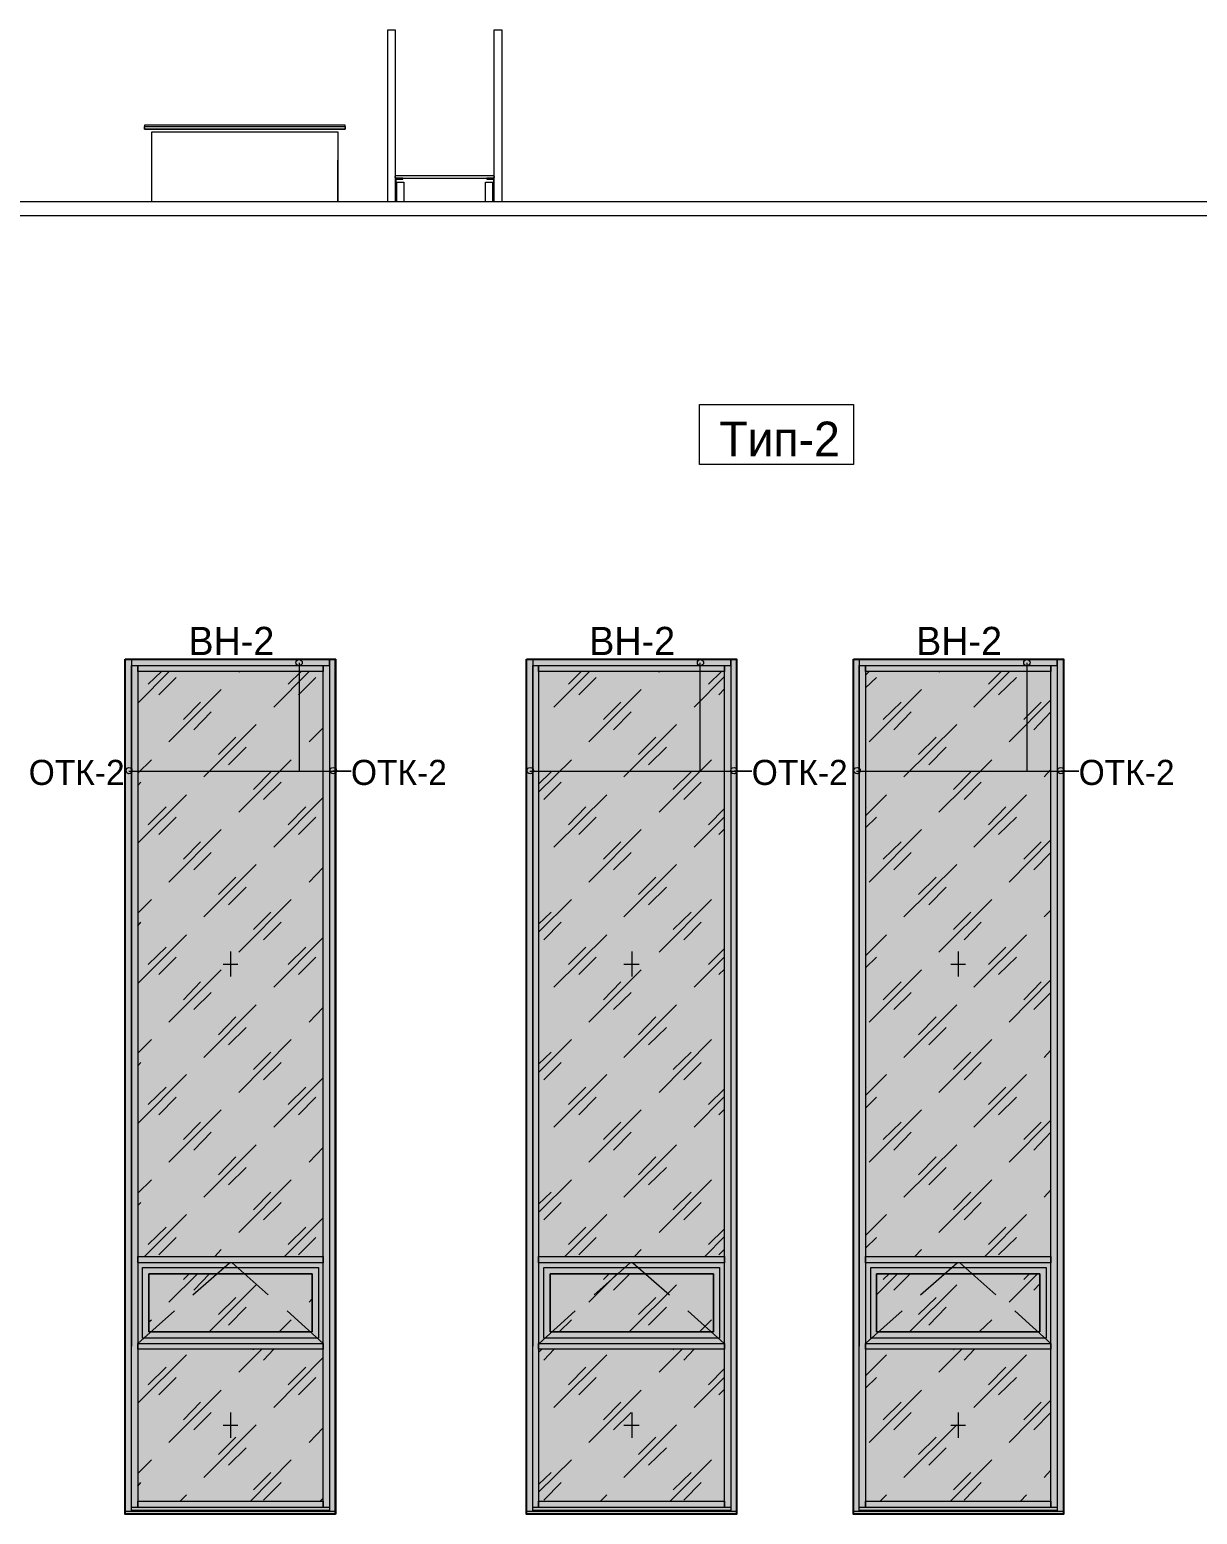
# Model space of a CAD drawing. Header units: millimetres. Extents: x 2294 to 908349, y -83289 to 219220.
# Drawn here: x 357633 to 367376, y -55784 to -43399 of the extents above; entities that cross this region are included whole.
import ezdxf

# ---------------------------------------------------------------- set-up
doc = ezdxf.new("R2010")
doc.units = ezdxf.units.MM
doc.layers.add('PDF _Геометрия', color=7, linetype='Continuous')
doc.layers.add('PDF _Текст', color=7, linetype='Continuous')

msp = doc.modelspace()

# ---------------------------------------------------------------- hatches: boundary and pattern name
at = {"transparency": 33554551}
h = msp.add_hatch(color=3, dxfattribs=at)
h.dxf.hatch_style = 1
h.paths.add_polyline_path([(358430.3, -48649.5), (360183.3, -48649.5), (360183.3, -55783.9), (358430.3, -55783.9)])
h = msp.add_hatch(color=3, dxfattribs=at)
h.dxf.hatch_style = 1
h.paths.add_polyline_path([(361778.9, -48649.5), (363531.9, -48649.5), (363531.9, -55783.9), (361778.9, -55783.9)])
h = msp.add_hatch(color=3, dxfattribs=at)
h.dxf.hatch_style = 1
h.paths.add_polyline_path([(364506.8, -48649.5), (366259.8, -48649.5), (366259.8, -55783.9), (364506.8, -55783.9)])

# ---------------------------------------------------------------- linework, layer by layer
for points in [[(358430.3, -48649.5), (360183.3, -48649.5), (360183.3, -55783.9), (358430.3, -55783.9)], [(361778.9, -48649.5), (363531.9, -48649.5), (363531.9, -55783.9), (361778.9, -55783.9)], [(364506.8, -48649.5), (366259.8, -48649.5), (366259.8, -55783.9), (364506.8, -55783.9)]]:
    msp.add_lwpolyline(points, close=True)
at = {"layer": 'PDF _Геометрия', "lineweight": 9}
for points in [[(360620.5, -44833.1), (360620.5, -43399.2), (360681.7, -43399.2), (360681.7, -44833.1)], [(361507.9, -44833.1), (361507.9, -43399.2), (361573.5, -43399.2), (361573.5, -44833.1)], [(358592.1, -44216.7), (358592.1, -44229.8), (358592.1, -44207.9)], [(360266.4, -44207.9), (360266.4, -44229.8), (360266.4, -44216.7)], [(360266.4, -44229.8), (358592.1, -44229.8), (360266.4, -44229.8)], [(358653.3, -44833.1), (358653.3, -44251.7), (358762.5, -44251.7), (360095.9, -44251.7), (360205.2, -44251.7), (360205.2, -44833.1), (360205.2, -44487.7)], [(361507.9, -44618.9), (360681.7, -44618.9)], [(360681.7, -44632), (360681.7, -44627.6), (360681.7, -44623.2)], [(360681.7, -44636.4), (361507.9, -44636.4)], [(360690.4, -44833.1), (360690.4, -44671.3), (360694.8, -44671.3), (360756, -44671.3), (360756, -44833.1)], [(361438, -44833.1), (361438, -44671.3), (361499.2, -44671.3), (361503.5, -44671.3), (361503.5, -44833.1)], [(361507.9, -44623.2), (361507.9, -44627.6), (361507.9, -44632)], [(358430.3, -55779.5), (358430.3, -55775.1), (358430.3, -52990.4), (358430.3, -52142.4), (358430.3, -48649.5), (360187.7, -48649.5), (360187.7, -52142.4), (360187.7, -52990.4), (360187.7, -55775.1), (360187.7, -55700.8), (360187.7, -54380.6), (360187.7, -53659.3), (360187.7, -48728.2), (360187.7, -48649.5), (360135.2, -48649.5), (358509, -48649.5), (358482.8, -48649.5), (358482.8, -48701.9), (358509, -48701.9), (360135.2, -48701.9), (360135.2, -48649.5), (360135.2, -48728.2), (360135.2, -53659.3), (360135.2, -54380.6)], [(358430.3, -55775.1), (358430.3, -55700.8), (358430.3, -54380.6), (358430.3, -53659.3), (358430.3, -48728.2), (358430.3, -48649.5), (358482.8, -48649.5), (358482.8, -48728.2), (358482.8, -53659.3), (358482.8, -48701.9), (358535.2, -48701.9), (358535.2, -53659.3), (358535.2, -54380.6), (358535.2, -55727), (358482.8, -55727), (358482.8, -54385)], [(361778.9, -55779.5), (361778.9, -55775.1), (361778.9, -52990.4), (361778.9, -52142.4), (361778.9, -48649.5), (363531.9, -48649.5), (363531.9, -52142.4), (363531.9, -52990.4), (363531.9, -55775.1), (363531.9, -55700.8), (363531.9, -54380.6), (363531.9, -53659.3), (363531.9, -48728.2), (363531.9, -48649.5), (363483.8, -48649.5), (361857.6, -48649.5), (361831.4, -48649.5), (361831.4, -48701.9), (361857.6, -48701.9), (363483.8, -48701.9), (363483.8, -48649.5), (363483.8, -48728.2), (363483.8, -53659.3), (363483.8, -54380.6)], [(361778.9, -55775.1), (361778.9, -55700.8), (361778.9, -54380.6), (361778.9, -53659.3), (361778.9, -48728.2), (361778.9, -48649.5), (361831.4, -48649.5), (361831.4, -48728.2), (361831.4, -53659.3), (361831.4, -48701.9), (361879.5, -48701.9), (361879.5, -53659.3), (361879.5, -54380.6), (361879.5, -55727), (361831.4, -55727), (361831.4, -54385)], [(364506.8, -55779.5), (364506.8, -55775.1), (364506.8, -52990.4), (364506.8, -52142.4), (364506.8, -48649.5), (366259.8, -48649.5), (366259.8, -52142.4), (366259.8, -52990.4), (366259.8, -55775.1), (366259.8, -55700.8), (366259.8, -54380.6), (366259.8, -53659.3), (366259.8, -48728.2), (366259.8, -48649.5), (366207.3, -48649.5), (364581.1, -48649.5), (364554.9, -48649.5), (364554.9, -48701.9), (364581.1, -48701.9), (366207.3, -48701.9), (366207.3, -48649.5), (366207.3, -48728.2), (366207.3, -53659.3), (366207.3, -54380.6)], [(364506.8, -55775.1), (364506.8, -55700.8), (364506.8, -54380.6), (364506.8, -53659.3), (364506.8, -48728.2), (364506.8, -48649.5), (364554.9, -48649.5), (364554.9, -48728.2), (364554.9, -53659.3), (364554.9, -48701.9), (364607.3, -48701.9), (364607.3, -53659.3), (364607.3, -54380.6), (364607.3, -55727), (364554.9, -55727), (364554.9, -54385)], [(360135.2, -48728.2), (360135.2, -53659.3), (360135.2, -54380.6), (360135.2, -55700.8), (360135.2, -55753.3), (358482.8, -55753.3), (358482.8, -55700.8), (358482.8, -54380.6), (358482.8, -53659.3), (358482.8, -54380.6)], [(358535.2, -49016.7), (358797.5, -48754.4)], [(358622.7, -48859.3), (358731.9, -48754.4)], [(359378.9, -48758.8), (359383.3, -48754.4)], [(359671.8, -49051.6), (359964.7, -48754.4)], [(359789.9, -48859.3), (359899.2, -48754.4)], [(359881.7, -48680.1), (359881.7, -49585), (360314.5, -49585), (360161.5, -49585)], [(360135.2, -54385), (360135.2, -55727), (360082.8, -55727), (360082.8, -54380.6), (360082.8, -53659.3), (360082.8, -48728.2), (360082.8, -48701.9), (360135.2, -48701.9)], [(363483.8, -48728.2), (363483.8, -53659.3), (363483.8, -54380.6), (363483.8, -55700.8), (363483.8, -55753.3), (361831.4, -55753.3), (361831.4, -55700.8), (361831.4, -54380.6), (361831.4, -53659.3), (361831.4, -54380.6)], [(362006.3, -49051.6), (362303.5, -48754.4)], [(362128.7, -48859.3), (362233.6, -48754.4)], [(362884.9, -48758.8), (362889.3, -48754.4)], [(363177.8, -49051.6), (363431.4, -48793.7)], [(363225.9, -48680.1), (363225.9, -49585), (363658.7, -49585), (363510.1, -49585)], [(363295.9, -48859.3), (363405.2, -48754.4)], [(363483.8, -54385), (363483.8, -55727), (363431.4, -55727), (363431.4, -54380.6), (363431.4, -53659.3), (363431.4, -48728.2), (363431.4, -48701.9), (363483.8, -48701.9)], [(366207.3, -48728.2), (366207.3, -53659.3), (366207.3, -54380.6), (366207.3, -55700.8), (366207.3, -55753.3), (364554.9, -55753.3), (364554.9, -55700.8), (364554.9, -54380.6), (364554.9, -53659.3), (364554.9, -54380.6)], [(364607.3, -48785), (364637.9, -48754.4)], [(365219.4, -48758.8), (365223.7, -48754.4)], [(365512.3, -49051.6), (365809.5, -48754.4)], [(365634.7, -48859.3), (365739.6, -48754.4)], [(365953.8, -48680.1), (365953.8, -49585), (366386.6, -49585), (366237.9, -49585)], [(366207.3, -54385), (366207.3, -55727), (366154.9, -55727), (366154.9, -54380.6), (366154.9, -53659.3), (366154.9, -48728.2), (366154.9, -48701.9), (366207.3, -48701.9)], [(358710.1, -48946.7), (358854.4, -48802.5)], [(358793.2, -49340.2), (359230.3, -48903)], [(359877.3, -48946.7), (360021.6, -48802.5)], [(362216.1, -48946.7), (362360.4, -48802.5)], [(362299.2, -49340.2), (362736.3, -48903)], [(363383.3, -48946.7), (363431.4, -48898.6)], [(364607.3, -48889.9), (364699.1, -48802.5)], [(364637.9, -49340.2), (365075.1, -48903)], [(365717.7, -48946.7), (365866.4, -48802.5)], [(358915.6, -49152.2), (359059.8, -49007.9)], [(362421.6, -49152.2), (362565.8, -49007.9)], [(364756, -49152.2), (364904.6, -49007.9)], [(365805.2, -49340.2), (366154.9, -48990.4)], [(365927.6, -49152.2), (366071.8, -49007.9)], [(359003, -49239.6), (359147.2, -49091)], [(362504.6, -49239.6), (362653.3, -49091)], [(364843.4, -49239.6), (364987.7, -49091)], [(366010.6, -49239.6), (366154.9, -49091)], [(359086, -49633.1), (359523.2, -49195.9)], [(359964.7, -49340.2), (360082.8, -49222.1)], [(362592, -49633.1), (363029.2, -49195.9)], [(364926.5, -49633.1), (365368, -49195.9)], [(359208.4, -49445.1), (359352.7, -49300.8)], [(359291.5, -49532.5), (359440.1, -49383.9)], [(362714.5, -49445.1), (362858.7, -49300.8)], [(362797.5, -49532.5), (362946.1, -49383.9)], [(365048.9, -49445.1), (365197.5, -49300.8)], [(365136.3, -49532.5), (365280.6, -49383.9)], [(358535.2, -49602.5), (358648.9, -49488.8)], [(359378.9, -49926), (359816.1, -49488.8)], [(361879.5, -49759.8), (362154.9, -49488.8)], [(362884.9, -49926), (363322.1, -49488.8)], [(365219.4, -49926), (365660.9, -49488.8)], [(358460.9, -49585), (360314.5, -49585)], [(359501.3, -49738), (359645.6, -49589.4)], [(361805.2, -49585), (363658.7, -49585)], [(361879.5, -49694.3), (361984.4, -49589.4)], [(363003, -49738), (363151.6, -49589.4)], [(364533, -49585), (366386.6, -49585)], [(365341.8, -49738), (365486, -49589.4)], [(366098.1, -49633.1), (366154.9, -49571.9)], [(358535.2, -49703), (358561.5, -49676.8)], [(358535.2, -50183.9), (358941.8, -49781.7)], [(359584.4, -49821), (359733, -49676.8)], [(361923.2, -49821), (362067.5, -49676.8)], [(362006.3, -50218.9), (362447.8, -49781.7)], [(363090.4, -49821), (363234.7, -49676.8)], [(364607.3, -49956.6), (364782.2, -49781.7)], [(365429.2, -49821), (365573.5, -49676.8)], [(365512.3, -50218.9), (365949.4, -49781.7)], [(358622.7, -50030.9), (358771.3, -49882.2)], [(359671.8, -50218.9), (360082.8, -49803.6)], [(359789.9, -50030.9), (359938.5, -49882.2)], [(362128.7, -50030.9), (362272.9, -49882.2)], [(363295.9, -50030.9), (363431.4, -49895.4)], [(364607.3, -49886.6), (364611.7, -49882.2)], [(365634.7, -50030.9), (365778.9, -49882.2)], [(358710.1, -50113.9), (358854.4, -49969.7)], [(359877.3, -50113.9), (360021.6, -49969.7)], [(362216.1, -50113.9), (362360.4, -49969.7)], [(363177.8, -50218.9), (363431.4, -49965.3)], [(364607.3, -50057.1), (364699.1, -49969.7)], [(365717.7, -50113.9), (365866.4, -49969.7)], [(358793.2, -50511.8), (359230.3, -50070.2)], [(362299.2, -50511.8), (362736.3, -50070.2)], [(363383.3, -50113.9), (363431.4, -50065.9)], [(364637.9, -50511.8), (365075.1, -50070.2)], [(365805.2, -50511.8), (366154.9, -50157.7)], [(358915.6, -50319.4), (359059.8, -50175.1)], [(359003, -50406.8), (359147.2, -50262.6)], [(362421.6, -50319.4), (362565.8, -50175.1)], [(362504.6, -50406.8), (362653.3, -50262.6)], [(364756, -50319.4), (364904.6, -50175.1)], [(364843.4, -50406.8), (364987.7, -50262.6)], [(365927.6, -50319.4), (366071.8, -50175.1)], [(366010.6, -50406.8), (366154.9, -50262.6)], [(359086, -50800.3), (359523.2, -50363.1)], [(359964.7, -50511.8), (360082.8, -50389.3)], [(362592, -50800.3), (363029.2, -50363.1)], [(364926.5, -50800.3), (365368, -50363.1)], [(359208.4, -50612.3), (359352.7, -50468)], [(362714.5, -50612.3), (362858.7, -50468)], [(365048.9, -50612.3), (365197.5, -50468)], [(359291.5, -50699.7), (359440.1, -50551.1)], [(362797.5, -50699.7), (362946.1, -50551.1)], [(365136.3, -50699.7), (365280.6, -50551.1)], [(358535.2, -50769.7), (358648.9, -50656)], [(359378.9, -51093.2), (359816.1, -50656)], [(359501.3, -50905.2), (359645.6, -50760.9)], [(361879.5, -50927.1), (362154.9, -50656)], [(361879.5, -50861.5), (361984.4, -50760.9)], [(362884.9, -51093.2), (363322.1, -50656)], [(363003, -50905.2), (363151.6, -50760.9)], [(365219.4, -51093.2), (365660.9, -50656)], [(365341.8, -50905.2), (365486, -50760.9)], [(366098.1, -50800.3), (366154.9, -50743.4)], [(358535.2, -50874.6), (358561.5, -50844)], [(359584.4, -50992.6), (359733, -50844)], [(361923.2, -50992.6), (362067.5, -50844)], [(363090.4, -50992.6), (363234.7, -50844)], [(365429.2, -50992.6), (365573.5, -50844)], [(358535.2, -51355.5), (358941.8, -50948.9)], [(359671.8, -51386.1), (360082.8, -50970.8)], [(362006.3, -51386.1), (362447.8, -50948.9)], [(364607.3, -51123.8), (364782.2, -50948.9)], [(365512.3, -51386.1), (365949.4, -50948.9)], [(358622.7, -51198.1), (358771.3, -51053.8)], [(358710.1, -51281.2), (358854.4, -51136.9)], [(359309, -51088.8), (359309, -51298.6)], [(359789.9, -51198.1), (359938.5, -51053.8)], [(359877.3, -51281.2), (360021.6, -51136.9)], [(362128.7, -51198.1), (362272.9, -51053.8)], [(362216.1, -51281.2), (362360.4, -51136.9)], [(362657.6, -51088.8), (362657.6, -51298.6)], [(363177.8, -51386.1), (363431.4, -51132.5)], [(363295.9, -51198.1), (363431.4, -51062.6)], [(364607.3, -51053.8), (364611.7, -51053.8)], [(364607.3, -51224.3), (364699.1, -51136.9)], [(365381.1, -51088.8), (365381.1, -51298.6)], [(365634.7, -51198.1), (365778.9, -51053.8)], [(365717.7, -51281.2), (365866.4, -51136.9)], [(358793.2, -51679), (359230.3, -51241.8)], [(359247.8, -51193.7), (359370.2, -51193.7)], [(362299.2, -51679), (362736.3, -51241.8)], [(362592, -51193.7), (362718.8, -51193.7)], [(363383.3, -51281.2), (363431.4, -51237.4)], [(364637.9, -51679), (365075.1, -51241.8)], [(365319.9, -51193.7), (365442.3, -51193.7)], [(358915.6, -51491), (359059.8, -51342.4)], [(362421.6, -51491), (362565.8, -51342.4)], [(364756, -51491), (364904.6, -51342.4)], [(365805.2, -51679), (366154.9, -51324.9)], [(365927.6, -51491), (366071.8, -51342.4)], [(359003, -51574), (359147.2, -51429.8)], [(362504.6, -51574), (362653.3, -51429.8)], [(364843.4, -51574), (364987.7, -51429.8)], [(366010.6, -51574), (366154.9, -51429.8)], [(359086, -51971.9), (359523.2, -51534.7)], [(359208.4, -51783.9), (359352.7, -51635.2)], [(359964.7, -51679), (360082.8, -51556.6)], [(362592, -51971.9), (363029.2, -51534.7)], [(362714.5, -51783.9), (362858.7, -51635.2)], [(364926.5, -51971.9), (365368, -51534.7)], [(365048.9, -51783.9), (365197.5, -51635.2)], [(359291.5, -51866.9), (359440.1, -51722.7)], [(362797.5, -51866.9), (362946.1, -51722.7)], [(365136.3, -51866.9), (365280.6, -51722.7)], [(358535.2, -51936.9), (358648.9, -51823.2)], [(359378.9, -52264.8), (359816.1, -51823.2)], [(361879.5, -52098.6), (362154.9, -51823.2)], [(362884.9, -52264.8), (363322.1, -51823.2)], [(365219.4, -52264.8), (365660.9, -51823.2)], [(358535.2, -52041.8), (358561.5, -52015.6)], [(359501.3, -52072.4), (359645.6, -51928.1)], [(359584.4, -52159.8), (359733, -52015.6)], [(361879.5, -52028.7), (361984.4, -51928.1)], [(361923.2, -52159.8), (362067.5, -52015.6)], [(363003, -52072.4), (363151.6, -51928.1)], [(363090.4, -52159.8), (363234.7, -52015.6)], [(365341.8, -52072.4), (365486, -51928.1)], [(365429.2, -52159.8), (365573.5, -52015.6)], [(366098.1, -51971.9), (366154.9, -51910.7)], [(358535.2, -52522.7), (358941.8, -52116.1)], [(362006.3, -52553.3), (362447.8, -52116.1)], [(364607.3, -52291), (364782.2, -52116.1)], [(365512.3, -52553.3), (365949.4, -52116.1)], [(358622.7, -52365.3), (358771.3, -52221)], [(359671.8, -52553.3), (360082.8, -52142.4)], [(359789.9, -52365.3), (359938.5, -52221)], [(362128.7, -52365.3), (362272.9, -52221)], [(363295.9, -52365.3), (363431.4, -52234.2)], [(364607.3, -52225.4), (364611.7, -52221)], [(365634.7, -52365.3), (365778.9, -52221)], [(358710.1, -52452.7), (358854.4, -52304.1)], [(359877.3, -52452.7), (360021.6, -52304.1)], [(362216.1, -52452.7), (362360.4, -52304.1)], [(363177.8, -52553.3), (363431.4, -52299.7)], [(364607.3, -52395.9), (364699.1, -52304.1)], [(365717.7, -52452.7), (365866.4, -52304.1)], [(358793.2, -52846.2), (359230.3, -52409)], [(362299.2, -52846.2), (362736.3, -52409)], [(363383.3, -52452.7), (363431.4, -52404.6)], [(364637.9, -52846.2), (365075.1, -52409)], [(365805.2, -52846.2), (366154.9, -52496.4)], [(358915.6, -52658.2), (359059.8, -52513.9)], [(359003, -52745.6), (359147.2, -52597)], [(362421.6, -52658.2), (362565.8, -52513.9)], [(362504.6, -52745.6), (362653.3, -52597)], [(364756, -52658.2), (364904.6, -52513.9)], [(364843.4, -52745.6), (364987.7, -52597)], [(365927.6, -52658.2), (366071.8, -52513.9)], [(366010.6, -52745.6), (366154.9, -52597)], [(359086, -53139.1), (359523.2, -52701.9)], [(359964.7, -52846.2), (360082.8, -52723.8)], [(362592, -53139.1), (363029.2, -52701.9)], [(364926.5, -53139.1), (365368, -52701.9)], [(359208.4, -52951.1), (359352.7, -52802.5)], [(362714.5, -52951.1), (362858.7, -52802.5)], [(365048.9, -52951.1), (365197.5, -52802.5)], [(358535.2, -53104.1), (358648.9, -52994.8)], [(359291.5, -53034.2), (359440.1, -52889.9)], [(359378.9, -53432), (359816.1, -52994.8)], [(361879.5, -53265.8), (362154.9, -52994.8)], [(362797.5, -53034.2), (362946.1, -52889.9)], [(362884.9, -53432), (363322.1, -52994.8)], [(365136.3, -53034.2), (365280.6, -52889.9)], [(365219.4, -53432), (365660.9, -52994.8)], [(359501.3, -53244), (359645.6, -53095.4)], [(361879.5, -53195.9), (361984.4, -53095.4)], [(363003, -53244), (363151.6, -53095.4)], [(365341.8, -53244), (365486, -53095.4)], [(366098.1, -53139.1), (366154.9, -53077.9)], [(358535.2, -53209), (358561.5, -53182.8)], [(359584.4, -53327), (359733, -53182.8)], [(361923.2, -53327), (362067.5, -53182.8)], [(363090.4, -53327), (363234.7, -53182.8)], [(365429.2, -53327), (365573.5, -53182.8)], [(358592.1, -53633.1), (358941.8, -53283.3)], [(359759.3, -53633.1), (360082.8, -53309.6)], [(362098.1, -53633.1), (362447.8, -53283.3)], [(364607.3, -53458.2), (364782.2, -53283.3)], [(365604.1, -53633.1), (365949.4, -53283.3)], [(358622.7, -53532.5), (358771.3, -53388.2)], [(358710.1, -53619.9), (358854.4, -53475.7)], [(359789.9, -53532.5), (359938.5, -53388.2)], [(359877.3, -53619.9), (360021.6, -53475.7)], [(362128.7, -53532.5), (362272.9, -53388.2)], [(362216.1, -53619.9), (362360.4, -53475.7)], [(363265.3, -53633.1), (363431.4, -53466.9)], [(363295.9, -53532.5), (363431.4, -53401.4)], [(364607.3, -53392.6), (364611.7, -53388.2)], [(364607.3, -53563.1), (364699.1, -53475.7)], [(365634.7, -53532.5), (365778.9, -53388.2)], [(365717.7, -53619.9), (365866.4, -53475.7)], [(359177.8, -53633.1), (359230.3, -53576.2)], [(362679.5, -53633.1), (362736.3, -53576.2)], [(363383.3, -53619.9), (363431.4, -53571.9)], [(365018.3, -53633.1), (365075.1, -53576.2)], [(358994.2, -53952.2), (359300.3, -53685.5)], [(359322.1, -53685.5), (359623.7, -53952.2)], [(362342.9, -53952.2), (362644.5, -53685.5)], [(362666.4, -53685.5), (362972.4, -53952.2)], [(365066.4, -53952.2), (365372.4, -53685.5)], [(365394.2, -53685.5), (365695.9, -53952.2)], [(358793.2, -54013.4), (359033.6, -53777.3)], [(358915.6, -53825.4), (358963.6, -53777.3)], [(359003, -53912.8), (359134.1, -53777.3)], [(359129.8, -54262.6), (359523.2, -53869.1)], [(362299.2, -54013.4), (362535.2, -53777.3)], [(362421.6, -53825.4), (362469.6, -53777.3)], [(362504.6, -53912.8), (362640.1, -53777.3)], [(362635.8, -54262.6), (363029.2, -53869.1)], [(364699.1, -53952.2), (364874, -53777.3)], [(364756, -53825.4), (364804.1, -53777.3)], [(364843.4, -53912.8), (364978.9, -53777.3)], [(364974.6, -54262.6), (365368, -53869.1)], [(365805.2, -54013.4), (366041.2, -53777.3)], [(365927.6, -53825.4), (365975.6, -53777.3)], [(366010.6, -53912.8), (366063.1, -53860.4)], [(359208.4, -54118.3), (359352.7, -53974)], [(359964.7, -54013.4), (359991, -53987.2)], [(362714.5, -54118.3), (362858.7, -53974)], [(365048.9, -54118.3), (365197.5, -53974)], [(359781.1, -54087.7), (360082.8, -54358.7), (360082.8, -54406.8), (358535.2, -54406.8), (358535.2, -54358.7), (360082.8, -54358.7)], [(358535.2, -54358.7), (358841.2, -54087.7)], [(359291.5, -54205.7), (359440.1, -54057.1)], [(361883.9, -54358.7), (362185.5, -54087.7)], [(362797.5, -54205.7), (362946.1, -54057.1)], [(363125.4, -54087.7), (363427, -54358.7)], [(365853.2, -54087.7), (366154.9, -54358.7), (366154.9, -54406.8), (364607.3, -54406.8), (364607.3, -54358.7), (366154.9, -54358.7)], [(364607.3, -54358.7), (364913.4, -54087.7)], [(365136.3, -54205.7), (365280.6, -54057.1)], [(358627, -54179.5), (358648.9, -54162)], [(359715.6, -54262.6), (359816.1, -54162)], [(362050, -54262.6), (362154.9, -54162)], [(363221.6, -54262.6), (363322.1, -54162)], [(365556, -54262.6), (365660.9, -54162)], [(358535.2, -54857.1), (358941.8, -54454.9)], [(359378.9, -54599.2), (359571.3, -54406.8)], [(359501.3, -54411.2), (359501.3, -54406.8)], [(359584.4, -54498.6), (359671.8, -54406.8)], [(359671.8, -54892.1), (360082.8, -54476.8)], [(361879.5, -54433.1), (361905.7, -54406.8)], [(361923.2, -54498.6), (362010.6, -54406.8)], [(362006.3, -54892.1), (362447.8, -54454.9)], [(362884.9, -54599.2), (363077.3, -54406.8)], [(363003, -54411.2), (363007.3, -54406.8)], [(363090.4, -54498.6), (363177.8, -54406.8)], [(364607.3, -54629.8), (364782.2, -54454.9)], [(365219.4, -54599.2), (365411.7, -54406.8)], [(365341.8, -54411.2), (365346.1, -54406.8)], [(365429.2, -54498.6), (365516.6, -54406.8)], [(365512.3, -54892.1), (365949.4, -54454.9)], [(358622.7, -54704.1), (358771.3, -54555.5)], [(359789.9, -54704.1), (359938.5, -54555.5)], [(362128.7, -54704.1), (362272.9, -54555.5)], [(363295.9, -54704.1), (363431.4, -54568.6)], [(364607.3, -54559.8), (364611.7, -54555.5)], [(365634.7, -54704.1), (365778.9, -54555.5)], [(358710.1, -54787.2), (358854.4, -54642.9)], [(359877.3, -54787.2), (360021.6, -54642.9)], [(362216.1, -54787.2), (362360.4, -54642.9)], [(363177.8, -54892.1), (363431.4, -54638.5)], [(363383.3, -54787.2), (363431.4, -54739.1)], [(364607.3, -54730.3), (364699.1, -54642.9)], [(365717.7, -54787.2), (365866.4, -54642.9)], [(358793.2, -55185), (359230.3, -54747.8)], [(358915.6, -54997), (359059.8, -54848.4)], [(362299.2, -55185), (362736.3, -54747.8)], [(362421.6, -54997), (362565.8, -54848.4)], [(364637.9, -55185), (365075.1, -54747.8)], [(364756, -54997), (364904.6, -54848.4)], [(365805.2, -55185), (366154.9, -54830.9)], [(365927.6, -54997), (366071.8, -54848.4)], [(359003, -55080), (359147.2, -54935.8)], [(359309, -54935.8), (359309, -55145.6)], [(362504.6, -55080), (362653.3, -54935.8)], [(362657.6, -54935.8), (362657.6, -55145.6)], [(364843.4, -55080), (364987.7, -54935.8)], [(365381.1, -54935.8), (365381.1, -55145.6)], [(366010.6, -55080), (366154.9, -54935.8)], [(359086, -55477.9), (359523.2, -55036.3)], [(359247.8, -55040.7), (359370.2, -55040.7)], [(359964.7, -55185), (360082.8, -55062.6)], [(362592, -55477.9), (363029.2, -55036.3)], [(362592, -55040.7), (362718.8, -55040.7)], [(364926.5, -55477.9), (365368, -55036.3)], [(365319.9, -55040.7), (365442.3, -55040.7)], [(359208.4, -55285.5), (359352.7, -55141.3)], [(359291.5, -55372.9), (359440.1, -55228.7)], [(362714.5, -55285.5), (362858.7, -55141.3)], [(362797.5, -55372.9), (362946.1, -55228.7)], [(365048.9, -55285.5), (365197.5, -55141.3)], [(365136.3, -55372.9), (365280.6, -55228.7)], [(358535.2, -55442.9), (358648.9, -55329.2)], [(359475.1, -55674.6), (359816.1, -55329.2)], [(361879.5, -55600.3), (362154.9, -55329.2)], [(362976.7, -55674.6), (363322.1, -55329.2)], [(365315.5, -55674.6), (365660.9, -55329.2)], [(359501.3, -55578.4), (359645.6, -55434.1)], [(361879.5, -55534.7), (361984.4, -55434.1)], [(363003, -55578.4), (363151.6, -55434.1)], [(365341.8, -55578.4), (365486, -55434.1)], [(366098.1, -55477.9), (366154.9, -55416.7)], [(358535.2, -55547.8), (358561.5, -55517.2)], [(359584.4, -55665.8), (359733, -55517.2)], [(361923.2, -55665.8), (362067.5, -55517.2)], [(363090.4, -55665.8), (363234.7, -55517.2)], [(365429.2, -55665.8), (365573.5, -55517.2)], [(360135.2, -55727), (358482.8, -55727)], [(358889.3, -55674.6), (358941.8, -55622.1)], [(360056.5, -55674.6), (360082.8, -55648.4)], [(363483.8, -55727), (361831.4, -55727)], [(362395.3, -55674.6), (362447.8, -55622.1)], [(366207.3, -55727), (364554.9, -55727)], [(364729.7, -55674.6), (364782.2, -55622.1)], [(365901.3, -55674.6), (365949.4, -55622.1)], [(360187.7, -55753.3), (360187.7, -55757.6), (360187.7, -55783.9), (358430.3, -55783.9), (358430.3, -55757.6), (358430.3, -55753.3)], [(358430.3, -55757.6), (360187.7, -55757.6)], [(360135.2, -55753.3), (358482.8, -55753.3), (360135.2, -55753.3)], [(360187.7, -55775.1), (360187.7, -55779.5)], [(363531.9, -55753.3), (363531.9, -55757.6), (363531.9, -55783.9), (361778.9, -55783.9), (361778.9, -55757.6), (361778.9, -55753.3)], [(361778.9, -55757.6), (363531.9, -55757.6)], [(363483.8, -55753.3), (361831.4, -55753.3), (363483.8, -55753.3)], [(363531.9, -55775.1), (363531.9, -55779.5)], [(366259.8, -55753.3), (366259.8, -55757.6), (366259.8, -55783.9), (364506.8, -55783.9), (364506.8, -55757.6), (364506.8, -55753.3)], [(364506.8, -55757.6), (366259.8, -55757.6)], [(366207.3, -55753.3), (364554.9, -55753.3), (366207.3, -55753.3)], [(366259.8, -55775.1), (366259.8, -55779.5)]]:
    msp.add_lwpolyline(points, dxfattribs=at)
for points in [[(358592.1, -44207.9), (360266.4, -44207.9), (360266.4, -44194.8), (358592.1, -44194.8)], [(360681.7, -44636.4), (360681.7, -44701.9), (360690.4, -44701.9), (360690.4, -44645.1), (360747.2, -44645.1), (360747.2, -44636.4)], [(360694.8, -44671.3), (360694.8, -44833.1)], [(361507.9, -44636.4), (361446.7, -44636.4), (361446.7, -44645.1), (361503.5, -44645.1), (361503.5, -44701.9), (361507.9, -44701.9)], [(361499.2, -44833.1), (361499.2, -44671.3)], [(380056.5, -44833.1), (380056.5, -44951.1), (347982.2, -44951.1), (347982.2, -44833.1)], [(363221.6, -46524.9), (364506.8, -46524.9), (364506.8, -47027.6), (363221.6, -47027.6)], [(360082.8, -48754.4), (358535.2, -48754.4), (358535.2, -48701.9), (360082.8, -48701.9)], [(363431.4, -48754.4), (361879.5, -48754.4), (361879.5, -48701.9), (363431.4, -48701.9)], [(366154.9, -48754.4), (364607.3, -48754.4), (364607.3, -48701.9), (366154.9, -48701.9)], [(360082.8, -53685.5), (358535.2, -53685.5), (358535.2, -53633.1), (360082.8, -53633.1)], [(358574.6, -53724.9), (360043.4, -53724.9), (360043.4, -54315), (358574.6, -54315)], [(360043.4, -53724.9), (360043.4, -54315), (358574.6, -54315), (358574.6, -53724.9)], [(363431.4, -53685.5), (361879.5, -53685.5), (361879.5, -53633.1), (363431.4, -53633.1)], [(361923.2, -53724.9), (363387.7, -53724.9), (363387.7, -54315), (361923.2, -54315)], [(363387.7, -53724.9), (363387.7, -54315), (361923.2, -54315), (361923.2, -53724.9)], [(366154.9, -53685.5), (364607.3, -53685.5), (364607.3, -53633.1), (366154.9, -53633.1)], [(364651.1, -53724.9), (366115.5, -53724.9), (366115.5, -54315), (364651.1, -54315)], [(366115.5, -53724.9), (366115.5, -54315), (364651.1, -54315), (364651.1, -53724.9)], [(359991, -53777.3), (358627, -53777.3), (358627, -54262.6), (359991, -54262.6)], [(358627, -54262.6), (358627, -53777.3), (359991, -53777.3), (359991, -54262.6)], [(363339.6, -53777.3), (361975.7, -53777.3), (361975.7, -54262.6), (363339.6, -54262.6)], [(361975.7, -54262.6), (361975.7, -53777.3), (363339.6, -53777.3), (363339.6, -54262.6)], [(366063.1, -53777.3), (364699.1, -53777.3), (364699.1, -54262.6), (366063.1, -54262.6)], [(364699.1, -54262.6), (364699.1, -53777.3), (366063.1, -53777.3), (366063.1, -54262.6)], [(363431.4, -54406.8), (361879.5, -54406.8), (361879.5, -54358.7), (363431.4, -54358.7)], [(360082.8, -55727), (358535.2, -55727), (358535.2, -55674.6), (360082.8, -55674.6)], [(363431.4, -55727), (361879.5, -55727), (361879.5, -55674.6), (363431.4, -55674.6)], [(366154.9, -55727), (364607.3, -55727), (364607.3, -55674.6), (366154.9, -55674.6)]]:
    msp.add_lwpolyline(points, close=True, dxfattribs=at)
for points in [[(359855.4, -48680.1), (359855.4, -48662.6), (359864.2, -48653.8), (359881.7, -48653.8)], [(359855.4, -48680.1), (359855.4, -48662.6), (359864.2, -48653.8), (359881.7, -48653.8)], [(359881.7, -48653.8), (359894.8, -48653.8), (359907.9, -48662.6), (359907.9, -48680.1)], [(359881.7, -48653.8), (359894.8, -48653.8), (359907.9, -48662.6), (359907.9, -48680.1)], [(363204.1, -48680.1), (363204.1, -48662.6), (363212.8, -48653.8), (363230.3, -48653.8)], [(363204.1, -48680.1), (363204.1, -48662.6), (363212.8, -48653.8), (363230.3, -48653.8)], [(363230.3, -48653.8), (363243.4, -48653.8), (363256.5, -48662.6), (363256.5, -48680.1)], [(363230.3, -48653.8), (363243.4, -48653.8), (363256.5, -48662.6), (363256.5, -48680.1)], [(365927.6, -48680.1), (365927.6, -48662.6), (365936.3, -48653.8), (365953.8, -48653.8)], [(365927.6, -48680.1), (365927.6, -48662.6), (365936.3, -48653.8), (365953.8, -48653.8)], [(365953.8, -48653.8), (365966.9, -48653.8), (365980, -48662.6), (365980, -48680.1)], [(365953.8, -48653.8), (365966.9, -48653.8), (365980, -48662.6), (365980, -48680.1)], [(359881.7, -48706.3), (359864.2, -48706.3), (359855.4, -48693.2), (359855.4, -48680.1)], [(359881.7, -48706.3), (359864.2, -48706.3), (359855.4, -48693.2), (359855.4, -48680.1)], [(359907.9, -48680.1), (359907.9, -48693.2), (359894.8, -48706.3), (359881.7, -48706.3)], [(359907.9, -48680.1), (359907.9, -48693.2), (359894.8, -48706.3), (359881.7, -48706.3)], [(363230.3, -48706.3), (363212.8, -48706.3), (363204.1, -48693.2), (363204.1, -48680.1)], [(363230.3, -48706.3), (363212.8, -48706.3), (363204.1, -48693.2), (363204.1, -48680.1)], [(363256.5, -48680.1), (363256.5, -48693.2), (363243.4, -48706.3), (363230.3, -48706.3)], [(363256.5, -48680.1), (363256.5, -48693.2), (363243.4, -48706.3), (363230.3, -48706.3)], [(365953.8, -48706.3), (365936.3, -48706.3), (365927.6, -48693.2), (365927.6, -48680.1)], [(365953.8, -48706.3), (365936.3, -48706.3), (365927.6, -48693.2), (365927.6, -48680.1)], [(365980, -48680.1), (365980, -48693.2), (365966.9, -48706.3), (365953.8, -48706.3)], [(365980, -48680.1), (365980, -48693.2), (365966.9, -48706.3), (365953.8, -48706.3)], [(358439.1, -49580.6), (358439.1, -49563.1), (358447.8, -49554.4), (358460.9, -49554.4)], [(358439.1, -49580.6), (358439.1, -49563.1), (358447.8, -49554.4), (358460.9, -49554.4)], [(358460.9, -49606.8), (358447.8, -49606.8), (358439.1, -49593.7), (358439.1, -49580.6)], [(358460.9, -49606.8), (358447.8, -49606.8), (358439.1, -49593.7), (358439.1, -49580.6)], [(358460.9, -49554.4), (358474, -49554.4), (358487.1, -49563.1), (358487.1, -49580.6)], [(358460.9, -49554.4), (358474, -49554.4), (358487.1, -49563.1), (358487.1, -49580.6)], [(358487.1, -49580.6), (358487.1, -49593.7), (358474, -49606.8), (358460.9, -49606.8)], [(358487.1, -49580.6), (358487.1, -49593.7), (358474, -49606.8), (358460.9, -49606.8)], [(360139.6, -49580.6), (360139.6, -49563.1), (360148.3, -49554.4), (360165.8, -49554.4)], [(360139.6, -49580.6), (360139.6, -49563.1), (360148.3, -49554.4), (360165.8, -49554.4)], [(360165.8, -49606.8), (360148.3, -49606.8), (360139.6, -49593.7), (360139.6, -49580.6)], [(360165.8, -49606.8), (360148.3, -49606.8), (360139.6, -49593.7), (360139.6, -49580.6)], [(360165.8, -49554.4), (360178.9, -49554.4), (360192.1, -49563.1), (360192.1, -49580.6)], [(360165.8, -49554.4), (360178.9, -49554.4), (360192.1, -49563.1), (360192.1, -49580.6)], [(360192.1, -49580.6), (360192.1, -49593.7), (360178.9, -49606.8), (360165.8, -49606.8)], [(360192.1, -49580.6), (360192.1, -49593.7), (360178.9, -49606.8), (360165.8, -49606.8)], [(361783.3, -49580.6), (361783.3, -49563.1), (361792, -49554.4), (361809.5, -49554.4)], [(361783.3, -49580.6), (361783.3, -49563.1), (361792, -49554.4), (361809.5, -49554.4)], [(361809.5, -49606.8), (361792, -49606.8), (361783.3, -49593.7), (361783.3, -49580.6)], [(361809.5, -49606.8), (361792, -49606.8), (361783.3, -49593.7), (361783.3, -49580.6)], [(361809.5, -49554.4), (361822.7, -49554.4), (361835.8, -49563.1), (361835.8, -49580.6)], [(361809.5, -49554.4), (361822.7, -49554.4), (361835.8, -49563.1), (361835.8, -49580.6)], [(361835.8, -49580.6), (361835.8, -49593.7), (361822.7, -49606.8), (361809.5, -49606.8)], [(361835.8, -49580.6), (361835.8, -49593.7), (361822.7, -49606.8), (361809.5, -49606.8)], [(363483.8, -49580.6), (363483.8, -49563.1), (363492.6, -49554.4), (363510.1, -49554.4)], [(363483.8, -49580.6), (363483.8, -49563.1), (363492.6, -49554.4), (363510.1, -49554.4)], [(363510.1, -49606.8), (363492.6, -49606.8), (363483.8, -49593.7), (363483.8, -49580.6)], [(363510.1, -49606.8), (363492.6, -49606.8), (363483.8, -49593.7), (363483.8, -49580.6)], [(363510.1, -49554.4), (363523.2, -49554.4), (363536.3, -49563.1), (363536.3, -49580.6)], [(363510.1, -49554.4), (363523.2, -49554.4), (363536.3, -49563.1), (363536.3, -49580.6)], [(363536.3, -49580.6), (363536.3, -49593.7), (363523.2, -49606.8), (363510.1, -49606.8)], [(363536.3, -49580.6), (363536.3, -49593.7), (363523.2, -49606.8), (363510.1, -49606.8)], [(364511.2, -49580.6), (364511.2, -49563.1), (364519.9, -49554.4), (364537.4, -49554.4)], [(364511.2, -49580.6), (364511.2, -49563.1), (364519.9, -49554.4), (364537.4, -49554.4)], [(364537.4, -49606.8), (364519.9, -49606.8), (364511.2, -49593.7), (364511.2, -49580.6)], [(364537.4, -49606.8), (364519.9, -49606.8), (364511.2, -49593.7), (364511.2, -49580.6)], [(364537.4, -49554.4), (364550.5, -49554.4), (364563.6, -49563.1), (364563.6, -49580.6)], [(364537.4, -49554.4), (364550.5, -49554.4), (364563.6, -49563.1), (364563.6, -49580.6)], [(364563.6, -49580.6), (364563.6, -49593.7), (364550.5, -49606.8), (364537.4, -49606.8)], [(364563.6, -49580.6), (364563.6, -49593.7), (364550.5, -49606.8), (364537.4, -49606.8)], [(366211.7, -49580.6), (366211.7, -49563.1), (366220.5, -49554.4), (366237.9, -49554.4)], [(366211.7, -49580.6), (366211.7, -49563.1), (366220.5, -49554.4), (366237.9, -49554.4)], [(366237.9, -49606.8), (366220.5, -49606.8), (366211.7, -49593.7), (366211.7, -49580.6)], [(366237.9, -49606.8), (366220.5, -49606.8), (366211.7, -49593.7), (366211.7, -49580.6)], [(366237.9, -49554.4), (366251.1, -49554.4), (366264.2, -49563.1), (366264.2, -49580.6)], [(366237.9, -49554.4), (366251.1, -49554.4), (366264.2, -49563.1), (366264.2, -49580.6)], [(366264.2, -49580.6), (366264.2, -49593.7), (366251.1, -49606.8), (366237.9, -49606.8)], [(366264.2, -49580.6), (366264.2, -49593.7), (366251.1, -49606.8), (366237.9, -49606.8)]]:
    msp.add_open_spline(points, degree=3, dxfattribs=at)

# ---------------------------------------------------------------- texts
at = {"layer": 'PDF _Текст', "attachment_point": 4, "style": ''}
for s, insert, char_height in [('Тип-2', (363386.8, -46813.5), 289.45), ('ВН-2', (358957.8, -48498.5), 235.29), ('ВН-2', (362301.8, -48498.5), 235.29), ('ВН-2', (365029.4, -48498.5), 235.29), ('ОТК-2', (357625.2, -49596.4), 209.3), ('ОТК-2', (360313.6, -49596.4), 209.3), ('ОТК-2', (363657.8, -49596.4), 209.3), ('ОТК-2', (366385.6, -49596.4), 209.3)]:
    msp.add_mtext(s, dxfattribs=dict(at, insert=insert, char_height=char_height))

doc.saveas('drawing.dxf')
